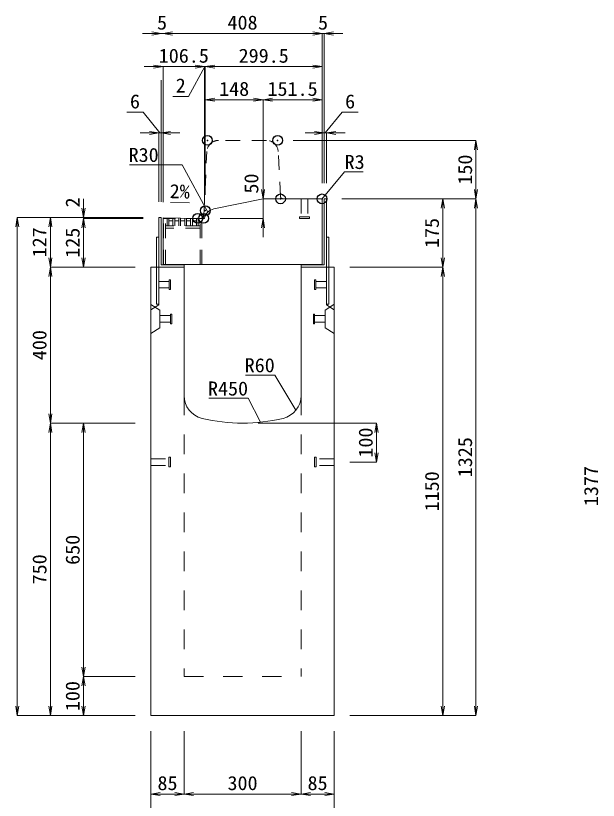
# Model space of a CAD drawing. Units: millimetres at full size. Extents: x -1809 to 57027, y -20349 to 17321.
# Drawn here: x 9318 to 10813, y -9013 to -7001 of the extents above; entities that cross this region are included whole.
import ezdxf
from ezdxf.enums import TextEntityAlignment as Align

# ---------------------------------------------------------------- set-up
doc = ezdxf.new("R2010")
doc.units = ezdxf.units.MM
doc.header["$LTSCALE"] = 50
doc.header["$PDMODE"] = 32
doc.header["$PDSIZE"] = 25
doc.linetypes.add('USER1', pattern=[2, 1, -1])
doc.linetypes.add('USER2', pattern=[1.35, 0.75, -0.6])
for name, color, linetype, lineweight in [('インサート', 3, 'USER2', 9), ('グレーチング', 7, 'USER2', 5), ('受枠', 3, 'Continuous', 5), ('寸法線', 7, 'Continuous', 13), ('引出線', 4, 'Continuous', 13), ('本体', 2, 'Continuous', 13)]:
    doc.layers.add(name, color=color, linetype=linetype, lineweight=lineweight)
doc.layers.add('作業エリア', color=11, linetype='Continuous')
doc.styles.add('ＭＳ 明朝', font='')
doc.styles.get('ＭＳ 明朝').set_extended_font_data('MS Mincho')

# ---------------------------------------------------------------- blocks, each defined once
blk = doc.blocks.new('open_arrow')
at = {"color": 0, "linetype": 'Continuous', "lineweight": -2}
blk.add_lwpolyline([(7.5, 1.25), (0, 0), (7.5, -1.25)], dxfattribs=at)

msp = doc.modelspace()

# ---------------------------------------------------------------- linework, layer by layer
at = {"layer": 'インサート'}
for p, q in [((10050.5, -7471.05), (10050.5, -7517.05)), ((10050.5, -7471.05), (10067.5, -7471.05)), ((10067.5, -7471.05), (10067.5, -7517.05)), ((10046.5, -7521.05), (10046.5, -7517.05)), ((10046.5, -7517.05), (10071.5, -7517.05)), ((10046.5, -7521.05), (10071.5, -7521.05)), ((10071.5, -7517.05), (10071.5, -7521.05)), ((9685, -7682.55), (9712, -7682.55)), ((9685, -7682.55), (9685, -7699.55)), ((9715, -7678.55), (9712, -7678.55)), ((9712, -7678.55), (9712, -7703.55)), ((9715, -7703.55), (9715, -7678.55)), ((10085, -7678.55), (10088, -7678.55)), ((10085, -7703.55), (10085, -7678.55)), ((10088, -7678.55), (10088, -7703.55)), ((10115, -7682.55), (10088, -7682.55)), ((10115, -7682.55), (10115, -7699.55)), ((9685, -7699.55), (9712, -7699.55)), ((9712, -7703.55), (9715, -7703.55)), ((10088, -7703.55), (10085, -7703.55)), ((10115, -7699.55), (10088, -7699.55)), ((9688.2, -7770.55), (9715.2, -7770.55)), ((9688.2, -7770.55), (9688.2, -7787.55)), ((9718.2, -7766.55), (9715.2, -7766.55)), ((9715.2, -7766.55), (9715.2, -7791.55)), ((9718.2, -7791.55), (9718.2, -7766.55)), ((10081.8, -7766.55), (10084.8, -7766.55)), ((10081.8, -7791.55), (10081.8, -7766.55)), ((10084.8, -7766.55), (10084.8, -7791.55)), ((10111.8, -7770.55), (10084.8, -7770.55)), ((10111.8, -7770.55), (10111.8, -7787.55)), ((9688.2, -7787.55), (9715.2, -7787.55)), ((9715.2, -7791.55), (9718.2, -7791.55)), ((10084.8, -7791.55), (10081.8, -7791.55)), ((10111.8, -7787.55), (10084.8, -7787.55)), ((9665, -8137.55), (9711, -8137.55)), ((9665, -8154.55), (9665, -8137.55)), ((9711, -8158.55), (9711, -8133.55)), ((9711, -8133.55), (9715, -8133.55)), ((9715, -8158.55), (9715, -8133.55)), ((10085, -8133.55), (10089, -8133.55)), ((10085, -8133.55), (10085, -8158.55)), ((10089, -8133.55), (10089, -8158.55)), ((10135, -8137.55), (10089, -8137.55)), ((10135, -8137.55), (10135, -8154.55)), ((9665, -8154.55), (9711, -8154.55)), ((9715, -8158.55), (9711, -8158.55)), ((10089, -8158.55), (10085, -8158.55)), ((10135, -8154.55), (10089, -8154.55))]:
    msp.add_line(p, q, dxfattribs=at)
at = {"layer": 'グレーチング'}
for p, q in [((9697.5, -7639.05), (9697.5, -7521.05)), ((9795.5, -7521.05), (9697.5, -7521.05)), ((9702, -7639.05), (9702, -7521.05)), ((9706.5, -7540.05), (9706.5, -7521.05)), ((9711, -7540.05), (9711, -7521.05)), ((9721.6, -7540.05), (9721.6, -7521.05)), ((9726.1, -7540.05), (9726.1, -7521.05)), ((9736.7, -7540.05), (9736.7, -7521.05)), ((9741.2, -7540.05), (9741.2, -7521.05)), ((9751.8, -7540.05), (9751.8, -7521.05)), ((9756.3, -7540.05), (9756.3, -7521.05)), ((9766.9, -7540.05), (9766.9, -7521.05)), ((9771.4, -7540.05), (9771.4, -7521.05)), ((9782, -7540.05), (9782, -7521.05)), ((9786.5, -7540.05), (9786.5, -7521.05)), ((9791, -7639.05), (9791, -7521.05)), ((9795.5, -7639.05), (9795.5, -7521.05)), ((9791, -7540.05), (9702, -7540.05)), ((9721.6, -7527.05), (9711, -7527.05)), ((9736.7, -7527.05), (9726.1, -7527.05)), ((9751.8, -7527.05), (9741.2, -7527.05)), ((9766.9, -7527.05), (9756.3, -7527.05)), ((9782, -7527.05), (9771.4, -7527.05)), ((9791, -7546.05), (9702, -7546.05))]:
    msp.add_line(p, q, dxfattribs=at)
at = {"layer": '作業エリア'}
for p in [(9810, -7321.05), (9990, -7321.05), (9997.5, -7471.05), (10104, -7471.05), (9804.5, -7501.05), (9785, -7521.05), (9800, -7521.05)]:
    msp.add_point(p, dxfattribs=at)
at = {"layer": '受枠'}
for p, q in [((10109, -7471.05), (10109, -7640.05)), ((10115, -7471.05), (10109, -7471.05)), ((10115, -7471.05), (10115, -7741.05)), ((9685, -7519.05), (9685, -7741.05)), ((9685, -7519.05), (9691, -7519.05)), ((9691, -7519.05), (9691, -7640.05)), ((9679, -7569.05), (9679, -7741.05)), ((9679, -7569.05), (9685, -7569.05)), ((10121, -7569.05), (10115, -7569.05)), ((10121, -7569.05), (10121, -7741.05)), ((9691, -7640.05), (9750, -7640.05)), ((9750, -7640.05), (9750, -7646.05)), ((10050, -7640.05), (10050, -7646.05)), ((10109, -7640.05), (10050, -7640.05)), ((9685, -7646.05), (9750, -7646.05)), ((10115, -7646.05), (10050, -7646.05)), ((9679, -7741.05), (9685, -7741.05)), ((10121, -7741.05), (10115, -7741.05))]:
    msp.add_line(p, q, dxfattribs=at)
at = {"layer": '寸法線'}
for p, q in [((9744, -7046.93), (9643, -7046.93)), ((10104, -7046.93), (9696, -7046.93)), ((10056, -7046.93), (10157, -7046.93)), ((10104, -7431.03), (10104, -7046.93)), ((10104, -7431.03), (10104, -7046.93)), ((10109, -7431.03), (10109, -7046.93)), ((9802.57, -7131.93), (9648, -7131.93)), ((9696, -7479.25), (9696, -7131.93)), ((9852.5, -7131.93), (9754.57, -7131.93)), ((9803.53, -7131.93), (9761.69, -7208.3)), ((9802.57, -7481.03), (9802.57, -7131.93)), ((10104, -7131.93), (9804.5, -7131.93)), ((9804.5, -7461.03), (9804.5, -7131.93)), ((10104, -7431.03), (10104, -7131.93)), ((9691, -7479.03), (9691, -7166.91)), ((9696, -7479.25), (9696, -7176.93)), ((9696, -7479.25), (9696, -7176.93)), ((9802.57, -7481.03), (9802.57, -7178.69)), ((9804.5, -7461.03), (9804.5, -7176.93)), ((9761.69, -7208.3), (9721.28, -7208.3)), ((9804.5, -7216.93), (9952.5, -7216.93)), ((9804.5, -7461.03), (9804.5, -7216.93)), ((9952.5, -7431.03), (9952.5, -7216.93)), ((9952.5, -7216.93), (10104, -7216.93)), ((9952.5, -7431.03), (9952.5, -7216.93)), ((10104, -7431.03), (10104, -7216.93)), ((9644.67, -7249.13), (9603.44, -7249.13)), ((9688, -7301.93), (9644.67, -7249.13)), ((10112, -7301.93), (10155.33, -7249.13)), ((10155.33, -7249.13), (10196.56, -7249.13)), ((9739, -7301.93), (9637, -7301.93)), ((9685, -7479.03), (9685, -7301.93)), ((9691, -7479.03), (9691, -7301.93)), ((10061, -7301.93), (10163, -7301.93)), ((10109, -7431.03), (10109, -7301.93)), ((10115, -7431.03), (10115, -7301.93)), ((10030.02, -7321.05), (10498.78, -7321.05)), ((10498.78, -7321.05), (10498.78, -7471.05)), ((9952.5, -7423.05), (9952.5, -7569.05)), ((9492.06, -7471.05), (9492.06, -7569.05)), ((10155.02, -7471.05), (10413.78, -7471.05)), ((10155.02, -7471.05), (10498.78, -7471.05)), ((10155.02, -7471.05), (10498.78, -7471.05)), ((10413.78, -7471.05), (10413.78, -7646.05)), ((10498.78, -7471.05), (10498.78, -8796.05)), ((9322.06, -8796.05), (9322.06, -7519.05)), ((9644.98, -7519.05), (9322.06, -7519.05)), ((9407.06, -7519.05), (9407.06, -7646.05)), ((9644.98, -7519.05), (9407.06, -7519.05)), ((9644.98, -7519.05), (9492.06, -7519.05)), ((9644.98, -7521.05), (9492.06, -7521.05)), ((9492.06, -7521.05), (9492.06, -7646.05)), ((9644.98, -7521.05), (9492.06, -7521.05)), ((9842.59, -7521.05), (9952.5, -7521.05)), ((9624.98, -7646.05), (9407.06, -7646.05)), ((9407.06, -7646.05), (9407.06, -8046.05)), ((9624.98, -7646.05), (9407.06, -7646.05)), ((9624.98, -7646.05), (9492.06, -7646.05)), ((10175.02, -7646.05), (10413.78, -7646.05)), ((10175.02, -7646.05), (10413.78, -7646.05)), ((10413.78, -7646.05), (10413.78, -8796.05)), ((9624.98, -8046.05), (9407.06, -8046.05)), ((9407.06, -8796.05), (9407.06, -8046.05)), ((9624.98, -8046.05), (9407.06, -8046.05)), ((9492.06, -8046.05), (9492.06, -8696.05)), ((9624.98, -8046.05), (9492.06, -8046.05)), ((9940.02, -8046.05), (10243.78, -8046.05)), ((10243.78, -8046.05), (10243.78, -8146.05)), ((10175.02, -8146.05), (10243.78, -8146.05)), ((9624.98, -8696.05), (9492.06, -8696.05)), ((9492.06, -8696.05), (9492.06, -8796.05)), ((9624.98, -8696.05), (9492.06, -8696.05)), ((9624.98, -8796.05), (9322.06, -8796.05)), ((9624.98, -8796.05), (9407.06, -8796.05)), ((9624.98, -8796.05), (9492.06, -8796.05)), ((10175.02, -8796.05), (10413.78, -8796.05)), ((10175.02, -8796.05), (10498.78, -8796.05)), ((9665, -8836.07), (9665, -8997.21)), ((9665, -8836.07), (9665, -9082.21)), ((9750, -8836.07), (9750, -8997.21)), ((9750, -8836.07), (9750, -8997.21)), ((10050, -8836.07), (10050, -8997.21)), ((10050, -8836.07), (10050, -8997.21)), ((10135, -8836.07), (10135, -8997.21)), ((10135, -8836.07), (10135, -9082.21)), ((9665, -8997.21), (9750, -8997.21)), ((9750, -8997.21), (10050, -8997.21)), ((10050, -8997.21), (10135, -8997.21))]:
    msp.add_line(p, q, dxfattribs=at)
at = {"layer": '引出線'}
for points in [[(9810.6, -7505.19), (9744.87, -7383.51), (9684.87, -7383.51), (9610.2, -7383.51)], [(10103.12, -7471.93), (10161.85, -7401.57), (10209.57, -7401.57)], [(9764, -7481.04), (9715.26, -7480.06), (9764, -7481.04)], [(10037.07, -8012.74), (9982.66, -7922.84), (9907.98, -7922.84)], [(9946.44, -8043.65), (9914.22, -7982.51), (9813.21, -7982.51)]]:
    msp.add_lwpolyline(points, dxfattribs=at)
at = {"layer": '本体', "linetype": 'USER2', "lineweight": 9}
for p, q in [((9961.46, -7321.05), (9838.54, -7321.05)), ((9800.33, -7514.4), (9808.57, -7349.56)), ((9997.17, -7464.4), (9991.43, -7349.56)), ((9685, -7743.05), (9685, -7646.05)), ((10115, -7743.05), (10115, -7646.05)), ((9665, -7755.55), (9685, -7743.05)), ((10135, -7755.55), (10115, -7743.05))]:
    msp.add_line(p, q, dxfattribs=at)
at = {"layer": '本体'}
for p, q in [((9952.5, -7471.05), (9826.19, -7496.66)), ((10101, -7471.05), (9952.5, -7471.05)), ((10104, -7474.05), (10104, -7639.05)), ((9696, -7639.05), (9696, -7519.27)), ((9696, -7519.27), (9785, -7521.05)), ((9785, -7521.05), (9802.57, -7521.05)), ((10104, -7639.05), (9696, -7639.05)), ((9665, -7646.05), (9665, -8796.05)), ((9665, -7646.05), (9750, -7646.05)), ((9750, -7646.05), (9750, -7975.53)), ((10050, -7646.05), (10050, -7975.53)), ((10050, -7646.05), (10135, -7646.05)), ((10135, -7646.05), (10135, -8796.05)), ((9665, -8796.05), (10135, -8796.05))]:
    msp.add_line(p, q, dxfattribs=at)
at = {"layer": '本体', "lineweight": 9}
for p, q in [((9665, -7742.05), (9688.2, -7756.55)), ((10134.58, -7742.31), (10111.8, -7756.55)), ((9688.2, -7756.55), (9688.2, -7801.55)), ((10111.8, -7756.55), (10111.8, -7801.55)), ((9688.2, -7801.55), (9665, -7816.05)), ((10111.8, -7801.55), (10135, -7816.05))]:
    msp.add_line(p, q, dxfattribs=at)
at = {"layer": '本体', "linetype": 'USER1', "lineweight": 15}
for p, q in [((9750, -7975.53), (9750, -8696.05)), ((10050, -7975.53), (10050, -8696.05)), ((9750, -8696.05), (10050, -8696.05))]:
    msp.add_line(p, q, dxfattribs=at)
at = {"layer": '本体', "linetype": 'USER2', "lineweight": 9}
for centre, radius, start, end in [((9838.54, -7351.05), 30, 90, 177.13759), ((9961.46, -7351.05), 30, 2.86241, 90), ((10004.16, -7464.05), 7, 182.86241, 270), ((9793.34, -7514.05), 7, 270, 357.13759)]:
    msp.add_arc(centre, radius, start, end, dxfattribs=at)
at = {"layer": '本体'}
for centre, radius, start, end in [((10101, -7474.05), 3, 0, 90), ((9832.15, -7526.06), 30, 101.45875, 170.39512), ((9810, -7975.53), 60, 180, 256.65764), ((9990, -7975.53), 60, 283.34236, 0), ((9900, -7596.05), 450, 256.65764, 283.34236)]:
    msp.add_arc(centre, radius, start, end, dxfattribs=at)

# ---------------------------------------------------------------- block references
at = {"layer": '寸法線', "xscale": 3.2, "yscale": 3.2}
for p, rotation in [((9691, -7046.93), 180), ((10104, -7046.93), 180), ((10104, -7046.93), 180), ((9696, -7131.93), 180), ((9802.57, -7131.93), 180), ((9802.57, -7131.93), 180), ((10104, -7131.93), 180), ((9952.5, -7216.93), 180), ((10104, -7216.93), 180), ((9685, -7301.93), 180), ((10109, -7301.93), 180), ((10498.78, -7321.05), 270), ((9952.5, -7471.05), 90), ((10498.78, -7471.05), 90), ((10413.78, -7471.05), 270), ((10498.78, -7471.05), 270), ((9492.06, -7519.05), 90), ((9322.06, -7519.05), 270), ((9407.06, -7519.05), 270), ((9492.06, -7521.05), 270), ((9492.06, -7521.05), 270), ((9952.5, -7521.05), 270), ((9407.06, -7646.05), 90), ((9492.06, -7646.05), 90), ((10413.78, -7646.05), 90), ((9407.06, -7646.05), 270), ((10413.78, -7646.05), 270), ((9407.06, -8046.05), 90), ((9407.06, -8046.05), 270), ((9492.06, -8046.05), 270), ((10243.78, -8046.05), 270), ((10243.78, -8146.05), 90), ((9492.06, -8696.05), 90), ((9492.06, -8696.05), 270), ((9322.06, -8796.05), 90), ((9407.06, -8796.05), 90), ((9492.06, -8796.05), 90), ((10413.78, -8796.05), 90), ((10498.78, -8796.05), 90), ((9750, -8997.21), 180), ((10050, -8997.21), 180), ((10135, -8997.21), 180)]:
    msp.add_blockref('open_arrow', p, dxfattribs=dict(at, rotation=rotation))
for p in [(9696, -7046.93), (9696, -7046.93), (10109, -7046.93), (9804.5, -7131.93), (9804.5, -7131.93), (9804.5, -7216.93), (9952.5, -7216.93), (9691, -7301.93), (10115, -7301.93), (9665, -8997.21), (9750, -8997.21), (10050, -8997.21)]:
    msp.add_blockref('open_arrow', p, dxfattribs=at)
at = {"layer": '引出線', "xscale": 0.0533, "yscale": 0.0533}
for p, rotation in [((9764, -7481.04), 178.9), ((10103.12, -7471.93), 50.2), ((9810.6, -7505.19), 118.4), ((10037.07, -8012.74), 121.2), ((9946.44, -8043.65), 117.8)]:
    msp.add_blockref('open_arrow', p, dxfattribs=dict(at, rotation=rotation))

# ---------------------------------------------------------------- texts
at = {"layer": '寸法線', "style": 'ＭＳ 明朝', "width": 1.05}
for s, p in [('408', (9900, -7018.91)), ('5', (9693.5, -7018.91)), ('5', (10106.5, -7018.91)), ('106.5', (9749.28, -7103.91)), ('299.5', (9954.25, -7103.91)), ('2', (9741.48, -7180.28)), ('148', (9878.5, -7188.91)), ('151.5', (10028.25, -7188.91)), ('6', (9624.05, -7221.11)), ('6', (10175.95, -7221.11)), ('85', (9707.5, -8969.19)), ('300', (9900, -8969.19)), ('85', (10092.5, -8969.19))]:
    msp.add_text(s, height=36.03, dxfattribs=at).set_placement(p, align=Align.MIDDLE_CENTER)
for s, p in [('150', (10470.76, -7396.05)), ('50', (9922.5, -7431.79)), ('2', (9464.06, -7480.2)), ('175', (10385.76, -7558.55)), ('127', (9379.04, -7582.55)), ('125', (9464.04, -7583.55)), ('400', (9379.04, -7846.05)), ('100', (10215.76, -8096.05)), ('1325', (10470.76, -8133.55)), ('1377', (10794.04, -8207.55)), ('1150', (10385.76, -8221.05)), ('650', (9464.04, -8371.05)), ('750', (9379.04, -8421.05)), ('100', (9464.04, -8746.05))]:
    msp.add_text(s, height=36.03, rotation=90, dxfattribs=at).set_placement(p, align=Align.MIDDLE_CENTER)
at = {"layer": '引出線', "style": 'ＭＳ 明朝', "width": 1.05}
for s, p in [('R30', (9684.87, -7340.31)), ('R60', (9982.66, -7879.64)), ('R450', (9914.22, -7939.31))]:
    msp.add_text(s, height=36.03, dxfattribs=at).set_placement(p, align=Align.TOP_RIGHT)
msp.add_text('R3', height=36.03, dxfattribs=at).set_placement((10161.85, -7358.37), align=Align.TOP_LEFT)
msp.add_text('2%', height=36.03, rotation=358.854, dxfattribs=at).set_placement((9764.94, -7434.14), align=Align.TOP_RIGHT)

doc.saveas('drawing.dxf')
